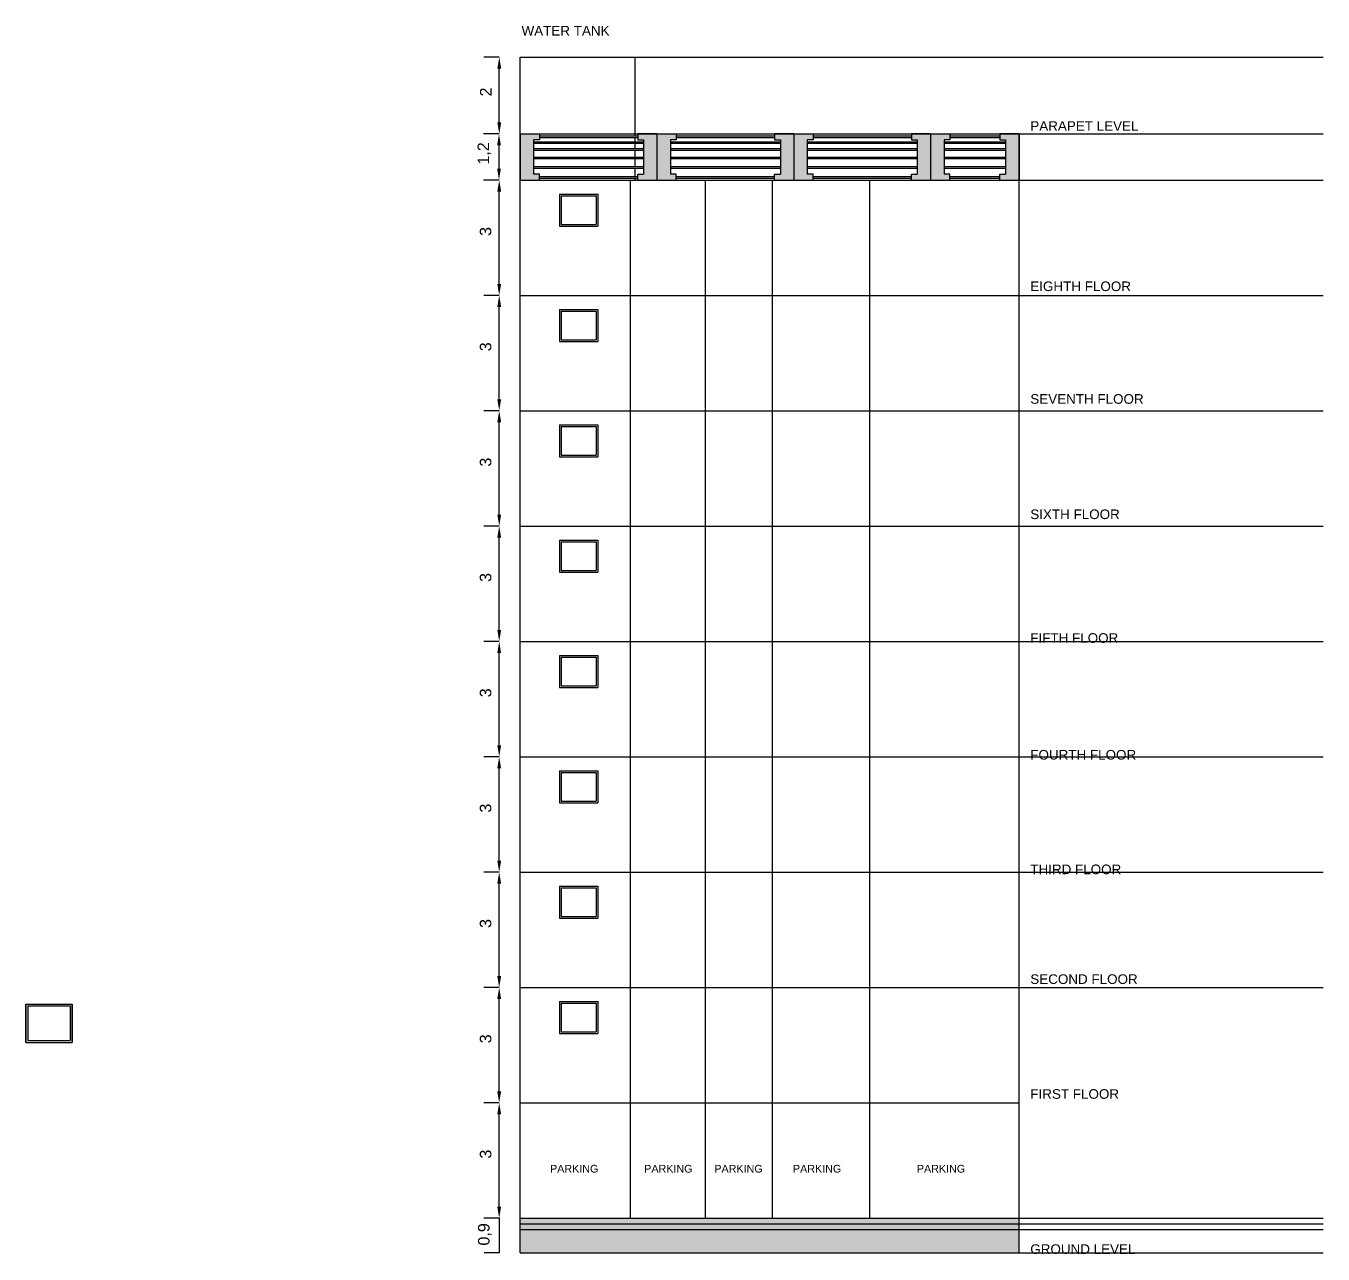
# Model space of a CAD drawing. Header units: metres. Extents: x 2057.2 to 2134.1, y 955.4 to 1040.4.
# Drawn here: x 2070.27 to 2104.02, y 984.12 to 1016.07 of the extents above; entities that cross this region are included whole.
import ezdxf

# ---------------------------------------------------------------- set-up
doc = ezdxf.new("R2010")
doc.units = ezdxf.units.M
doc.styles.get("Standard").update_dxf_attribs({"font": 'arial.ttf'})
doc.dimstyles.new('ISO-25', dxfattribs={"dimtxt": 0.3, "dimasz": 0.3, "dimexe": 0.4, "dimexo": 1, "dimgap": 0.2, "dimtad": 1, "dimdec": 3, "dimtxsty": 'Standard', "dimcen": 2.5, "dimadec": 0, "dimazin": 0, "dimtfac": 1, "dimtdec": 3, "dimtmove": 1, "dimatfit": 3, "dimfxl": 0.5, "dimfxlon": 1, "dimarcsym": 0})
pattern_1 = [(228.0127875, (0.018288, 0.0254), (-0.203200000016, -0.2285999999858), [0.0034172144, -0.3383048364]), (184.969741, (0.016002, 0.02286), (0.3047999998794, 0.025400001447), [0.0058640472, -0.58054048894]), (132.5104471, (0.01016, 0.022352), (0.2540000001073, -0.2793999999025), [0.0041348152, -0.40934722794]), (267.273689, (0.000254, 0.016002), (0.0254000000532, 0.5079999999973), [0.0053400452, -0.52866437426]), (292.83365418, (0, 0.010668), (-0.12700000001063, 0.30479999999555), [0.005236337, -0.51839807745]), (357.273689, (0.002032, 0.005842), (-0.5079999999973, 0.0254000000532), [0.0053400452, -0.52866437426]), (37.69424047, (0.007366, 0.005588), (-0.33019999998536, -0.254000000019), [0.0070619366, -0.69913115314]), (72.25532837, (0.012954, 0.009906), (0.1778000000478, 0.5587999999848), [0.0066671952, -0.66005256602]), (121.42956562, (0.014986, 0.016256), (-0.2032000000288, 0.33019999998226), [0.00535813, -0.530455457]), (175.2363583, (0.012192, 0.020828), (0.279399999996, -0.0254000000439), [0.0061171328, -0.2997393695]), (222.3974378, (0.006096, 0.021336), (-0.30479999999025, -0.27940000001064), [0.0079107792, -0.78316772512]), (138.81407483, (0.0254, 0.015748), (-0.1777999999893, 0.1524000000124), [0.0027000454, -0.26730565824]), (171.4692344, (0.023368, 0.017526), (0.3302000000089, -0.0507999999424), [0.0051368198, -0.50854638997]), (225, (0.018288, 0.018288), (-4e-18, -0.0254), [0.0035920934, -0.03232893108]), (203.19859051, (0.01651, 0.021336), (0.1270000000035, 0.050799999991), [0.0019344132, -0.1915062237]), (291.8014095, (0.014732, 0.020574), (-0.025400000005, 0.076199999998), [0.0027356562, -0.1340475299]), (30.96375653, (0.015748, 0.018034), (0.076200000002, 0.050799999997), [0.0044431966, -0.14366298153]), (161.56505118, (0.019558, 0.02032), (0.0508, -0.025399999997), [0.0032128714, -0.07710898117]), (16.389540334, (0, 0.020574), (0.254, 0.0762), [0.00450088, -0.44558826673]), (70.34617594, (0.004318, 0.021844), (-0.1016000000093, -0.2793999999967), [0.0037759894, -0.37382215678]), (293.19859051, (0.019558, 0.0254), (-0.050799999991, 0.1270000000036), [0.003868801, -0.1895718359]), (343.61045967, (0.021082, 0.021844), (-0.2540000000053, 0.0761999999822), [0.00450088, -0.44558826673]), (339.44395478, (0, 0.004826), (-0.127, 0.0508), [0.004340352, -0.21267734313]), (294.7751406, (0.004064, 0.003302), (-0.1270000001512, 0.2793999999313), [0.0036367212, -0.3600359338]), (66.80140949, (0.019812, 0), (0.050799999992, 0.127000000003), [0.003868801, -0.1895718359]), (17.35402464, (0.021336, 0.003556), (-0.3301999999934, -0.1016000000213), [0.0042578274, -0.4215237598]), (69.44395478, (0.007366, 0), (-0.050800000001, -0.1269999999996), [0.002170176, -0.21484751913]), (101.30993247, (0.018288, 0), (-0.0254, 0.1016), [0.001295146, -0.12821994965]), (165.96375653, (0.018034, 0.00127), (0.0762, -0.0254), [0.005236337, -0.0994905459]), (186.00900596, (0.012954, 0.00254), (0.25399999999865, 0.0254000000133), [0.00485267, -0.48041364863]), (303.69006753, (0.015748, 0.015748), (-0.025400000004, 0.050799999998), [0.0036632388, -0.0879177636]), (353.15722659, (0.01778, 0.0127), (0.43180000000266, -0.0507999999774), [0.0063955676, -0.63316009065]), (60.9453959, (0.02413, 0.011938), (-0.1016000000028, -0.1777999999984), [0.0026150824, -0.25889392318]), (90, (0.0254, 0.014224), (-0.0254, 0.0254), [0.001524, -0.023876]), (120.25643716, (0.012446, 0.003302), (0.1015999999876, -0.1778000000071), [0.0035286696, -0.34933940773]), (48.0127875, (0.010668, 0.00635), (0.2032000000168, 0.2285999999851), [0.0068344288, -0.334887622]), (0, (0.01524, 0.01143), (0.0254, 0.0254), [0.006604, -0.018796]), (325.3048465, (0.021844, 0.01143), (0.2540000000962, -0.1777999998625), [0.0040160956, -0.39759316724]), (254.0546041, (0.025146, 0.009144), (-0.025399999998, -0.1016000000004), [0.0036982908, -0.1812165004]), (207.64597536, (0.02413, 0.005588), (-0.48260000001773, -0.2539999999663), [0.006021451, -0.59612464423]), (175.42607874, (0.018796, 0.002794), (-0.3302, 0.0254), [0.0063702946, -0.63065846456])]

# ---------------------------------------------------------------- blocks, each defined once
blk = doc.blocks.new('*D57')
at = {"color": 0, "lineweight": -2, "transparency": 16777216}
for p, q in [((2082.59, 985.06), (2082.19, 985.06)), ((2082.59, 984.16), (2082.59, 985.06)), ((2082.59, 984.16), (2082.19, 984.16))]:
    blk.add_line(p, q, dxfattribs=at)
at = {"layer": 'Defpoints', "color": 0, "transparency": 16777216}
for p in [(2082.59, 985.06), (2083.129, 985.06), (2083.129, 984.16)]:
    blk.add_point(p, dxfattribs=at)
at = {"color": 0, "transparency": 16777216, "insert": (2082.21, 984.636), "char_height": 0.3, "attachment_point": 5, "rotation": 90}
blk.add_mtext('0,9', dxfattribs=at)
blk = doc.blocks.new('*D58')
at = {"color": 0, "lineweight": -2, "transparency": 16777216}
for p, q in [((2082.584, 988.06), (2082.184, 988.06)), ((2082.584, 985.36), (2082.584, 987.76)), ((2082.584, 985.06), (2082.184, 985.06))]:
    blk.add_line(p, q, dxfattribs=at)
at = {"color": 0, "transparency": 16777216}
for points in [[(2082.534, 987.76), (2082.634, 987.76), (2082.584, 988.06)], [(2082.534, 985.36), (2082.634, 985.36), (2082.584, 985.06)]]:
    blk.add_solid(points, dxfattribs=at)
at = {"layer": 'Defpoints', "color": 0, "transparency": 16777216}
for p in [(2082.584, 988.06), (2083.129, 988.06), (2083.129, 985.06)]:
    blk.add_point(p, dxfattribs=at)
at = {"color": 0, "transparency": 16777216, "insert": (2082.231, 986.723), "char_height": 0.3, "attachment_point": 5, "rotation": 90}
blk.add_mtext('3', dxfattribs=at)
blk = doc.blocks.new('*D59')
at = {"color": 0, "lineweight": -2, "transparency": 16777216}
for p, q in [((2082.584, 991.06), (2082.184, 991.06)), ((2082.584, 988.36), (2082.584, 990.76)), ((2082.584, 988.06), (2082.184, 988.06))]:
    blk.add_line(p, q, dxfattribs=at)
at = {"color": 0, "transparency": 16777216}
for points in [[(2082.534, 990.76), (2082.634, 990.76), (2082.584, 991.06)], [(2082.534, 988.36), (2082.634, 988.36), (2082.584, 988.06)]]:
    blk.add_solid(points, dxfattribs=at)
at = {"layer": 'Defpoints', "color": 0, "transparency": 16777216}
for p in [(2082.584, 991.06), (2083.129, 991.06), (2083.129, 988.06)]:
    blk.add_point(p, dxfattribs=at)
at = {"color": 0, "transparency": 16777216, "insert": (2082.231, 989.723), "char_height": 0.3, "attachment_point": 5, "rotation": 90}
blk.add_mtext('3', dxfattribs=at)
blk = doc.blocks.new('*D60')
at = {"color": 0, "lineweight": -2, "transparency": 16777216}
for p, q in [((2082.584, 994.06), (2082.184, 994.06)), ((2082.584, 991.36), (2082.584, 993.76)), ((2082.584, 991.06), (2082.184, 991.06))]:
    blk.add_line(p, q, dxfattribs=at)
at = {"color": 0, "transparency": 16777216}
for points in [[(2082.534, 993.76), (2082.634, 993.76), (2082.584, 994.06)], [(2082.534, 991.36), (2082.634, 991.36), (2082.584, 991.06)]]:
    blk.add_solid(points, dxfattribs=at)
at = {"layer": 'Defpoints', "color": 0, "transparency": 16777216}
for p in [(2082.584, 994.06), (2083.129, 994.06), (2083.129, 991.06)]:
    blk.add_point(p, dxfattribs=at)
at = {"color": 0, "transparency": 16777216, "insert": (2082.231, 992.723), "char_height": 0.3, "attachment_point": 5, "rotation": 90}
blk.add_mtext('3', dxfattribs=at)
blk = doc.blocks.new('*D61')
at = {"color": 0, "lineweight": -2, "transparency": 16777216}
for p, q in [((2082.584, 997.06), (2082.184, 997.06)), ((2082.584, 994.36), (2082.584, 996.76)), ((2082.584, 994.06), (2082.184, 994.06))]:
    blk.add_line(p, q, dxfattribs=at)
at = {"color": 0, "transparency": 16777216}
for points in [[(2082.534, 996.76), (2082.634, 996.76), (2082.584, 997.06)], [(2082.534, 994.36), (2082.634, 994.36), (2082.584, 994.06)]]:
    blk.add_solid(points, dxfattribs=at)
at = {"layer": 'Defpoints', "color": 0, "transparency": 16777216}
for p in [(2082.584, 997.06), (2083.129, 997.06), (2083.129, 994.06)]:
    blk.add_point(p, dxfattribs=at)
at = {"color": 0, "transparency": 16777216, "insert": (2082.231, 995.723), "char_height": 0.3, "attachment_point": 5, "rotation": 90}
blk.add_mtext('3', dxfattribs=at)
blk = doc.blocks.new('*D62')
at = {"color": 0, "lineweight": -2, "transparency": 16777216}
for p, q in [((2082.584, 1000.06), (2082.184, 1000.06)), ((2082.584, 997.36), (2082.584, 999.76)), ((2082.584, 997.06), (2082.184, 997.06))]:
    blk.add_line(p, q, dxfattribs=at)
at = {"color": 0, "transparency": 16777216}
for points in [[(2082.534, 999.76), (2082.634, 999.76), (2082.584, 1000.06)], [(2082.534, 997.36), (2082.634, 997.36), (2082.584, 997.06)]]:
    blk.add_solid(points, dxfattribs=at)
at = {"layer": 'Defpoints', "color": 0, "transparency": 16777216}
for p in [(2082.584, 1000.06), (2083.129, 1000.06), (2083.129, 997.06)]:
    blk.add_point(p, dxfattribs=at)
at = {"color": 0, "transparency": 16777216, "insert": (2082.231, 998.723), "char_height": 0.3, "attachment_point": 5, "rotation": 90}
blk.add_mtext('3', dxfattribs=at)
blk = doc.blocks.new('*D63')
at = {"color": 0, "lineweight": -2, "transparency": 16777216}
for p, q in [((2082.584, 1003.06), (2082.184, 1003.06)), ((2082.584, 1000.36), (2082.584, 1002.76)), ((2082.584, 1000.06), (2082.184, 1000.06))]:
    blk.add_line(p, q, dxfattribs=at)
at = {"color": 0, "transparency": 16777216}
for points in [[(2082.534, 1002.76), (2082.634, 1002.76), (2082.584, 1003.06)], [(2082.534, 1000.36), (2082.634, 1000.36), (2082.584, 1000.06)]]:
    blk.add_solid(points, dxfattribs=at)
at = {"layer": 'Defpoints', "color": 0, "transparency": 16777216}
for p in [(2082.584, 1003.06), (2083.129, 1003.06), (2083.129, 1000.06)]:
    blk.add_point(p, dxfattribs=at)
at = {"color": 0, "transparency": 16777216, "insert": (2082.231, 1001.723), "char_height": 0.3, "attachment_point": 5, "rotation": 90}
blk.add_mtext('3', dxfattribs=at)
blk = doc.blocks.new('*D64')
at = {"color": 0, "lineweight": -2, "transparency": 16777216}
for p, q in [((2082.584, 1006.06), (2082.184, 1006.06)), ((2082.584, 1003.36), (2082.584, 1005.76)), ((2082.584, 1003.06), (2082.184, 1003.06))]:
    blk.add_line(p, q, dxfattribs=at)
at = {"color": 0, "transparency": 16777216}
for points in [[(2082.534, 1005.76), (2082.634, 1005.76), (2082.584, 1006.06)], [(2082.534, 1003.36), (2082.634, 1003.36), (2082.584, 1003.06)]]:
    blk.add_solid(points, dxfattribs=at)
at = {"layer": 'Defpoints', "color": 0, "transparency": 16777216}
for p in [(2082.584, 1006.06), (2083.129, 1006.06), (2083.129, 1003.06)]:
    blk.add_point(p, dxfattribs=at)
at = {"color": 0, "transparency": 16777216, "insert": (2082.231, 1004.723), "char_height": 0.3, "attachment_point": 5, "rotation": 90}
blk.add_mtext('3', dxfattribs=at)
blk = doc.blocks.new('*D65')
at = {"color": 0, "lineweight": -2, "transparency": 16777216}
for p, q in [((2082.584, 1009.06), (2082.184, 1009.06)), ((2082.584, 1006.36), (2082.584, 1008.76)), ((2082.584, 1006.06), (2082.184, 1006.06))]:
    blk.add_line(p, q, dxfattribs=at)
at = {"color": 0, "transparency": 16777216}
for points in [[(2082.534, 1008.76), (2082.634, 1008.76), (2082.584, 1009.06)], [(2082.534, 1006.36), (2082.634, 1006.36), (2082.584, 1006.06)]]:
    blk.add_solid(points, dxfattribs=at)
at = {"layer": 'Defpoints', "color": 0, "transparency": 16777216}
for p in [(2082.584, 1009.06), (2083.129, 1009.06), (2083.129, 1006.06)]:
    blk.add_point(p, dxfattribs=at)
at = {"color": 0, "transparency": 16777216, "insert": (2082.231, 1007.723), "char_height": 0.3, "attachment_point": 5, "rotation": 90}
blk.add_mtext('3', dxfattribs=at)
blk = doc.blocks.new('*D66')
at = {"color": 0, "lineweight": -2, "transparency": 16777216}
for p, q in [((2082.584, 1012.06), (2082.184, 1012.06)), ((2082.584, 1009.36), (2082.584, 1011.76)), ((2082.584, 1009.06), (2082.184, 1009.06))]:
    blk.add_line(p, q, dxfattribs=at)
at = {"color": 0, "transparency": 16777216}
for points in [[(2082.534, 1011.76), (2082.634, 1011.76), (2082.584, 1012.06)], [(2082.534, 1009.36), (2082.634, 1009.36), (2082.584, 1009.06)]]:
    blk.add_solid(points, dxfattribs=at)
at = {"layer": 'Defpoints', "color": 0, "transparency": 16777216}
for p in [(2082.584, 1012.06), (2083.129, 1012.06), (2083.129, 1009.06)]:
    blk.add_point(p, dxfattribs=at)
at = {"color": 0, "transparency": 16777216, "insert": (2082.231, 1010.723), "char_height": 0.3, "attachment_point": 5, "rotation": 90}
blk.add_mtext('3', dxfattribs=at)
blk = doc.blocks.new('*D67')
at = {"color": 0, "lineweight": -2, "transparency": 16777216}
for p, q in [((2082.579, 1013.26), (2082.179, 1013.26)), ((2082.579, 1012.36), (2082.579, 1012.96)), ((2082.579, 1012.06), (2082.179, 1012.06))]:
    blk.add_line(p, q, dxfattribs=at)
at = {"color": 0, "transparency": 16777216}
for points in [[(2082.529, 1012.96), (2082.629, 1012.96), (2082.579, 1013.26)], [(2082.529, 1012.36), (2082.629, 1012.36), (2082.579, 1012.06)]]:
    blk.add_solid(points, dxfattribs=at)
at = {"layer": 'Defpoints', "color": 0, "transparency": 16777216}
for p in [(2082.579, 1013.26), (2083.129, 1013.26), (2083.129, 1012.06)]:
    blk.add_point(p, dxfattribs=at)
at = {"color": 0, "transparency": 16777216, "insert": (2082.199, 1012.752), "char_height": 0.3, "attachment_point": 5, "rotation": 90}
blk.add_mtext('1,2', dxfattribs=at)
blk = doc.blocks.new('*D68')
at = {"color": 0, "lineweight": -2, "transparency": 16777216}
for p, q in [((2082.586, 1015.26), (2082.186, 1015.26)), ((2082.586, 1013.56), (2082.586, 1014.96)), ((2082.586, 1013.26), (2082.186, 1013.26))]:
    blk.add_line(p, q, dxfattribs=at)
at = {"color": 0, "transparency": 16777216}
for points in [[(2082.536, 1014.96), (2082.636, 1014.96), (2082.586, 1015.26)], [(2082.536, 1013.56), (2082.636, 1013.56), (2082.586, 1013.26)]]:
    blk.add_solid(points, dxfattribs=at)
at = {"layer": 'Defpoints', "color": 0, "transparency": 16777216}
for p in [(2082.586, 1015.26), (2083.129, 1015.26), (2083.129, 1013.26)]:
    blk.add_point(p, dxfattribs=at)
at = {"color": 0, "transparency": 16777216, "insert": (2082.235, 1014.351), "char_height": 0.3, "attachment_point": 5, "rotation": 90}
blk.add_mtext('2', dxfattribs=at)

msp = doc.modelspace()

# ---------------------------------------------------------------- hatches: boundary and pattern name
h = msp.add_hatch(color=7)
h.dxf.hatch_style = 1
h.paths.add_polyline_path([(2083.4789, 1013.1097), (2083.6289, 1013.1097), (2083.6289, 1013.2597), (2083.1289, 1013.2597), (2083.1289, 1012.0597), (2083.6289, 1012.0597), (2083.6289, 1012.2097), (2083.4789, 1012.2097)])
h.paths.add_polyline_path([(2087.0389, 1013.1097), (2087.1889, 1013.1097), (2087.1889, 1013.2597), (2086.6889, 1013.2597), (2086.6889, 1012.0597), (2087.1889, 1012.0597), (2087.1889, 1012.2097), (2087.0389, 1012.2097)])
h.paths.add_polyline_path([(2086.6889, 1013.2597), (2086.1889, 1013.2597), (2086.1889, 1013.1097), (2086.3389, 1013.1097), (2086.3389, 1012.2097), (2086.1889, 1012.2097), (2086.1889, 1012.0597), (2086.6889, 1012.0597)])
h.paths.add_polyline_path([(2090.2489, 1013.2597), (2089.7489, 1013.2597), (2089.7489, 1013.1097), (2089.8989, 1013.1097), (2089.8989, 1012.2097), (2089.7489, 1012.2097), (2089.7489, 1012.0597), (2090.2489, 1012.0597)])
h.paths.add_polyline_path([(2090.5989, 1013.1097), (2090.7489, 1013.1097), (2090.7489, 1013.2597), (2090.2489, 1013.2597), (2090.2489, 1012.0597), (2090.7489, 1012.0597), (2090.7489, 1012.2097), (2090.5989, 1012.2097)])
h.paths.add_polyline_path([(2093.8089, 1013.2597), (2093.3089, 1013.2597), (2093.3089, 1013.1097), (2093.4589, 1013.1097), (2093.4589, 1012.2097), (2093.3089, 1012.2097), (2093.3089, 1012.0597), (2093.8089, 1012.0597)])
h.paths.add_polyline_path([(2094.1589, 1013.1097), (2094.3089, 1013.1097), (2094.3089, 1013.2597), (2093.8089, 1013.2597), (2093.8089, 1012.0597), (2094.3089, 1012.0597), (2094.3089, 1012.2097), (2094.1589, 1012.2097)])
h.paths.add_polyline_path([(2096.1089, 1013.2597), (2095.6089, 1013.2597), (2095.6089, 1013.1097), (2095.7589, 1013.1097), (2095.7589, 1012.2097), (2095.6089, 1012.2097), (2095.6089, 1012.0597), (2096.1089, 1012.0597)])
h = msp.add_hatch()
h.set_pattern_fill('AR-CONC', scale=0.001)
h.paths.add_polyline_path([(2083.1289, 985.0597), (2083.1289, 984.9097), (2096.1089, 984.9097), (2096.1089, 985.0597)])
h = msp.add_hatch()
h.set_pattern_fill('AR-SAND', scale=0.001)
h.paths.add_polyline_path([(2083.1289, 984.9097), (2083.1289, 984.7597), (2096.1089, 984.7597), (2096.1089, 984.9097)])
h = msp.add_hatch()
h.set_pattern_fill('GRAVEL', scale=0.001)
h.set_pattern_definition(pattern_1)
h.paths.add_polyline_path([(2083.1289, 984.7597), (2083.1289, 984.1597), (2096.1089, 984.1597), (2096.1089, 984.7597)])
h = msp.add_hatch()
h.set_pattern_fill('GRAVEL', scale=0.001)
h.set_pattern_definition(pattern_1)
h.paths.add_polyline_path([(2096.1089, 984.7597), (2083.1289, 984.7597), (2083.1289, 984.1597), (2096.1089, 984.1597)])
h = msp.add_hatch()
h.set_pattern_fill('GRAVEL', scale=0.001)
h.set_pattern_definition(pattern_1)
h.paths.add_polyline_path([(2096.1089, 984.7597), (2083.1289, 984.7597), (2083.1289, 984.1597), (2096.1089, 984.1597)])
h = msp.add_hatch()
h.set_pattern_fill('GRAVEL', scale=0.01)
h.set_pattern_definition([(228.0127875, (0.18288, 0.254), (-2.03200000016, -2.28599999986), [0.034172144, -3.383048364]), (184.969741, (0.16002, 0.2286), (3.047999998794, 0.25400001447), [0.058640472, -5.80540489]), (132.5104471, (0.1016, 0.22352), (2.54000000107, -2.79399999902), [0.041348152, -4.09347228]), (267.273689, (0.00254, 0.16002), (0.25400000053, 5.079999999973), [0.053400452, -5.286643743]), (292.8336542, (0, 0.10668), (-1.270000000106, 3.047999999956), [0.05236337, -5.183980775]), (357.273689, (0.02032, 0.05842), (-5.079999999973, 0.25400000053), [0.053400452, -5.286643743]), (37.69424047, (0.07366, 0.05588), (-3.301999999854, -2.54000000019), [0.070619366, -6.991311531]), (72.25532837, (0.12954, 0.09906), (1.778000000478, 5.587999999848), [0.066671952, -6.60052566]), (121.4295656, (0.14986, 0.16256), (-2.03200000029, 3.30199999982), [0.0535813, -5.30455457]), (175.2363583, (0.12192, 0.20828), (2.79399999996, -0.25400000044), [0.061171328, -2.997393695]), (222.3974378, (0.06096, 0.21336), (-3.047999999902, -2.794000000106), [0.079107792, -7.83167725]), (138.8140748, (0.254, 0.15748), (-1.7779999999, 1.52400000012), [0.027000454, -2.673056582]), (171.4692344, (0.23368, 0.17526), (3.30200000009, -0.507999999424), [0.051368198, -5.0854639]), (225, (0.18288, 0.18288), (-4e-17, -0.254), [0.035920934, -0.32328931]), (203.1985905, (0.1651, 0.21336), (1.27000000003, 0.5079999999), [0.019344132, -1.915062237]), (291.8014095, (0.14732, 0.20574), (-0.2540000001, 0.762), [0.027356562, -1.3404753]), (30.9637565, (0.15748, 0.18034), (0.762, 0.508), [0.044431966, -1.436629815]), (161.565051, (0.19558, 0.2032), (0.508, -0.254), [0.032128714, -0.771089812]), (16.3895403, (0, 0.20574), (2.54, 0.762), [0.0450088, -4.455882667]), (70.3461759, (0.04318, 0.21844), (-1.01600000009, -2.79399999997), [0.037759894, -3.738221568]), (293.1985905, (0.19558, 0.254), (-0.5079999999, 1.27000000004), [0.03868801, -1.89571836]), (343.6104597, (0.21082, 0.21844), (-2.54000000005, 0.76199999982), [0.0450088, -4.455882667]), (339.4439548, (0, 0.04826), (-1.27, 0.508), [0.04340352, -2.12677343]), (294.7751406, (0.04064, 0.03302), (-1.27000000151, 2.79399999931), [0.036367212, -3.600359338]), (66.8014095, (0.19812, 0), (0.5079999999, 1.27000000003), [0.03868801, -1.89571836]), (17.35402464, (0.21336, 0.03556), (-3.30199999993, -1.01600000021), [0.042578274, -4.215237598]), (69.4439548, (0.07366, 0), (-0.508, -1.27), [0.02170176, -2.14847519]), (101.3099325, (0.18288, 0), (-0.254, 1.016), [0.01295146, -1.282199496]), (165.9637565, (0.18034, 0.0127), (0.762, -0.254), [0.05236337, -0.99490546]), (186.00900596, (0.12954, 0.0254), (2.53999999999, 0.25400000013), [0.0485267, -4.804136486]), (303.6900675, (0.15748, 0.15748), (-0.254, 0.508), [0.036632388, -0.879177636]), (353.1572266, (0.1778, 0.127), (4.318000000027, -0.507999999774), [0.063955676, -6.331600907]), (60.9453959, (0.2413, 0.11938), (-1.01600000003, -1.77799999998), [0.026150824, -2.588939232]), (90, (0.254, 0.14224), (-0.254, 0.254), [0.01524, -0.23876]), (120.2564372, (0.12446, 0.03302), (1.01599999988, -1.77800000007), [0.035286696, -3.493394077]), (48.0127875, (0.10668, 0.0635), (2.03200000017, 2.28599999985), [0.068344288, -3.34887622]), (0, (0.1524, 0.1143), (0.254, 0.254), [0.06604, -0.18796]), (325.3048465, (0.21844, 0.1143), (2.54000000096, -1.77799999863), [0.040160956, -3.975931672]), (254.0546041, (0.25146, 0.09144), (-0.254, -1.016), [0.036982908, -1.812165004]), (207.64597536, (0.2413, 0.05588), (-4.826000000177, -2.539999999663), [0.06021451, -5.961246442]), (175.42607874, (0.18796, 0.02794), (-3.302, 0.254), [0.063702946, -6.306584646])])
h.paths.add_polyline_path([(2096.1089, 984.7597), (2083.1289, 984.7597), (2083.1289, 984.1597), (2096.1089, 984.1597)])

# ---------------------------------------------------------------- linework, layer by layer
at = {"color": 4}
for p, q in [((2083.1289, 1013.2597), (2083.1289, 1015.2597)), ((2083.1289, 1012.0597), (2083.1289, 1015.2597)), ((2083.1289, 1015.2597), (2086.1189, 1015.2597)), ((2086.1189, 1013.2097), (2086.1189, 1015.2597)), ((2086.1189, 1015.2597), (2104.0193, 1015.2597)), ((2086.1189, 1013.0568), (2086.1189, 1013.1697)), ((2096.1089, 1013.2597), (2104.0193, 1013.2597)), ((2086.1189, 1012.8791), (2086.1189, 1013.0168)), ((2086.1189, 1012.6597), (2086.1189, 1012.8391)), ((2086.1189, 1012.4098), (2086.1189, 1012.6197)), ((2086.1189, 1012.1514), (2086.1189, 1012.3698)), ((2086.1189, 1012.0597), (2086.1189, 1012.1114)), ((2086.1889, 1012.0597), (2086.6889, 1012.0597)), ((2089.7489, 1012.0597), (2090.2489, 1012.0597)), ((2093.3089, 1012.0597), (2093.8089, 1012.0597)), ((2095.6089, 1012.0597), (2096.1089, 1012.0597)), ((2096.1089, 1012.0597), (2104.0193, 1012.0597)), ((2096.1089, 1009.0597), (2104.0193, 1009.0597)), ((2096.1089, 1006.0597), (2104.0193, 1006.0597)), ((2096.1089, 1003.0597), (2104.0193, 1003.0597)), ((2096.1089, 1000.0597), (2104.0193, 1000.0597)), ((2096.1089, 997.0597), (2104.0193, 997.0597)), ((2096.1089, 994.0597), (2104.0193, 994.0597)), ((2096.1089, 991.0597), (2104.0193, 991.0597)), ((2096.1089, 985.0597), (2104.0193, 985.0597)), ((2096.1089, 984.9097), (2104.0193, 984.9097)), ((2096.1089, 984.7597), (2104.0193, 984.7597)), ((2096.1089, 984.1597), (2104.0193, 984.1597))]:
    msp.add_line(p, q, dxfattribs=at)
at = {"color": 1}
for p, q in [((2083.1289, 984.1597), (2083.1289, 1013.2597)), ((2083.1289, 1013.2597), (2096.1089, 1013.2597)), ((2096.1089, 984.1597), (2096.1089, 1013.2597)), ((2083.1289, 1012.0597), (2096.1089, 1012.0597)), ((2085.9989, 985.0597), (2085.9989, 1012.0597)), ((2087.9489, 985.0597), (2087.9489, 1012.0597)), ((2089.6989, 985.0597), (2089.6989, 1012.0597)), ((2092.2289, 985.0597), (2092.2289, 1012.0597)), ((2083.1289, 1009.0597), (2096.1089, 1009.0597)), ((2083.1289, 1006.0597), (2096.1089, 1006.0597)), ((2083.1289, 1003.0597), (2096.1089, 1003.0597)), ((2083.1289, 1000.0597), (2096.1089, 1000.0597)), ((2083.1289, 997.0597), (2096.1089, 997.0597)), ((2083.1289, 994.0597), (2096.1089, 994.0597)), ((2083.1289, 991.0597), (2096.1089, 991.0597)), ((2083.1289, 988.0597), (2096.1089, 988.0597)), ((2083.1289, 985.0597), (2096.1089, 985.0597)), ((2083.1289, 984.9097), (2096.1089, 984.9097)), ((2083.1289, 984.7597), (2096.1089, 984.7597)), ((2083.1289, 984.1597), (2096.1089, 984.1597))]:
    msp.add_line(p, q, dxfattribs=at)
at = {"color": 4, "ltscale": 0.1}
for p, q in [((2083.1289, 1013.2597), (2083.6289, 1013.2597)), ((2083.1289, 1013.2597), (2083.1289, 1012.0597)), ((2083.6289, 1013.2597), (2083.6289, 1013.1097)), ((2083.6289, 1013.2097), (2086.1889, 1013.2097)), ((2083.6289, 1013.1697), (2086.1889, 1013.1697)), ((2086.6889, 1013.2597), (2086.1889, 1013.2597)), ((2086.1889, 1013.2597), (2086.1889, 1013.1097)), ((2086.6889, 1013.2597), (2086.6889, 1012.0597)), ((2086.6889, 1013.2597), (2087.1889, 1013.2597)), ((2086.6889, 1013.2597), (2086.6889, 1012.0597)), ((2087.1889, 1013.2597), (2087.1889, 1013.1097)), ((2087.1889, 1013.2097), (2089.7489, 1013.2097)), ((2087.1889, 1013.1697), (2089.7489, 1013.1697)), ((2090.2489, 1013.2597), (2089.7489, 1013.2597)), ((2089.7489, 1013.2597), (2089.7489, 1013.1097)), ((2090.2489, 1013.2597), (2090.2489, 1012.0597)), ((2090.2489, 1013.2597), (2090.7489, 1013.2597)), ((2090.2489, 1013.2597), (2090.2489, 1012.0597)), ((2090.7489, 1013.2597), (2090.7489, 1013.1097)), ((2090.7489, 1013.2097), (2093.3089, 1013.2097)), ((2090.7489, 1013.1697), (2093.3089, 1013.1697)), ((2093.8089, 1013.2597), (2093.3089, 1013.2597)), ((2093.3089, 1013.2597), (2093.3089, 1013.1097)), ((2093.8089, 1013.2597), (2093.8089, 1012.0597)), ((2093.8089, 1013.2597), (2094.3089, 1013.2597)), ((2093.8089, 1013.2597), (2093.8089, 1012.0597)), ((2094.3089, 1013.2597), (2094.3089, 1013.1097)), ((2094.3089, 1013.2097), (2095.6089, 1013.2097)), ((2094.3089, 1013.1697), (2095.6089, 1013.1697)), ((2096.1089, 1013.2597), (2095.6089, 1013.2597)), ((2095.6089, 1013.2597), (2095.6089, 1013.1097)), ((2096.1089, 1013.2597), (2096.1089, 1012.0597)), ((2083.6289, 1013.1097), (2083.4789, 1013.1097)), ((2083.4789, 1013.1097), (2083.4789, 1012.2097)), ((2083.4789, 1013.0568), (2086.3389, 1013.0568)), ((2083.4789, 1013.0168), (2086.3389, 1013.0168)), ((2083.4789, 1012.8791), (2086.3389, 1012.8791)), ((2083.4789, 1012.8391), (2086.3389, 1012.8391)), ((2086.1889, 1013.1097), (2086.3389, 1013.1097)), ((2086.3389, 1013.1097), (2086.3389, 1012.2097)), ((2087.1889, 1013.1097), (2087.0389, 1013.1097)), ((2087.0389, 1013.1097), (2087.0389, 1012.2097)), ((2087.0389, 1013.0568), (2089.8989, 1013.0568)), ((2087.0389, 1013.0168), (2089.8989, 1013.0168)), ((2087.0389, 1012.8791), (2089.8989, 1012.8791)), ((2087.0389, 1012.8391), (2089.8989, 1012.8391)), ((2089.7489, 1013.1097), (2089.8989, 1013.1097)), ((2089.8989, 1013.1097), (2089.8989, 1012.2097)), ((2090.7489, 1013.1097), (2090.5989, 1013.1097)), ((2090.5989, 1013.1097), (2090.5989, 1012.2097)), ((2090.5989, 1013.0568), (2093.4589, 1013.0568)), ((2090.5989, 1013.0168), (2093.4589, 1013.0168)), ((2090.5989, 1012.8791), (2093.4589, 1012.8791)), ((2090.5989, 1012.8391), (2093.4589, 1012.8391)), ((2093.3089, 1013.1097), (2093.4589, 1013.1097)), ((2093.4589, 1013.1097), (2093.4589, 1012.2097)), ((2094.3089, 1013.1097), (2094.1589, 1013.1097)), ((2094.1589, 1013.1097), (2094.1589, 1012.2097)), ((2094.1589, 1013.0568), (2095.7589, 1013.0568)), ((2094.1589, 1013.0168), (2095.7589, 1013.0168)), ((2094.1589, 1012.8791), (2095.7589, 1012.8791)), ((2094.1589, 1012.8391), (2095.7589, 1012.8391)), ((2095.6089, 1013.1097), (2095.7589, 1013.1097)), ((2095.7589, 1013.1097), (2095.7589, 1012.2097)), ((2083.4789, 1012.6597), (2086.3389, 1012.6597)), ((2083.4789, 1012.6197), (2086.3389, 1012.6197)), ((2087.0389, 1012.6597), (2089.8989, 1012.6597)), ((2087.0389, 1012.6197), (2089.8989, 1012.6197)), ((2090.5989, 1012.6597), (2093.4589, 1012.6597)), ((2090.5989, 1012.6197), (2093.4589, 1012.6197)), ((2094.1589, 1012.6597), (2095.7589, 1012.6597)), ((2094.1589, 1012.6197), (2095.7589, 1012.6197)), ((2083.4789, 1012.4098), (2086.3389, 1012.4098)), ((2083.4789, 1012.3698), (2086.3389, 1012.3698)), ((2083.6289, 1012.2097), (2083.4789, 1012.2097)), ((2083.6289, 1012.0597), (2083.6289, 1012.2097)), ((2083.6289, 1012.1514), (2086.1889, 1012.1514)), ((2086.1889, 1012.0597), (2086.1889, 1012.2097)), ((2086.1889, 1012.2097), (2086.3389, 1012.2097)), ((2087.0389, 1012.4098), (2089.8989, 1012.4098)), ((2087.0389, 1012.3698), (2089.8989, 1012.3698)), ((2087.1889, 1012.2097), (2087.0389, 1012.2097)), ((2087.1889, 1012.0597), (2087.1889, 1012.2097)), ((2087.1889, 1012.1514), (2089.7489, 1012.1514)), ((2089.7489, 1012.0597), (2089.7489, 1012.2097)), ((2089.7489, 1012.2097), (2089.8989, 1012.2097)), ((2090.5989, 1012.4098), (2093.4589, 1012.4098)), ((2090.5989, 1012.3698), (2093.4589, 1012.3698)), ((2090.7489, 1012.2097), (2090.5989, 1012.2097)), ((2090.7489, 1012.0597), (2090.7489, 1012.2097)), ((2090.7489, 1012.1514), (2093.3089, 1012.1514)), ((2093.3089, 1012.0597), (2093.3089, 1012.2097)), ((2093.3089, 1012.2097), (2093.4589, 1012.2097)), ((2094.1589, 1012.4098), (2095.7589, 1012.4098)), ((2094.1589, 1012.3698), (2095.7589, 1012.3698)), ((2094.3089, 1012.2097), (2094.1589, 1012.2097)), ((2094.3089, 1012.0597), (2094.3089, 1012.2097)), ((2094.3089, 1012.1514), (2095.6089, 1012.1514)), ((2095.6089, 1012.0597), (2095.6089, 1012.2097)), ((2095.6089, 1012.2097), (2095.7589, 1012.2097)), ((2083.1289, 1012.0597), (2083.6289, 1012.0597)), ((2083.6289, 1012.1114), (2086.1889, 1012.1114)), ((2086.6889, 1012.0597), (2087.1889, 1012.0597)), ((2087.1889, 1012.1114), (2089.7489, 1012.1114)), ((2090.2489, 1012.0597), (2090.7489, 1012.0597)), ((2090.7489, 1012.1114), (2093.3089, 1012.1114)), ((2093.8089, 1012.0597), (2094.3089, 1012.0597)), ((2094.3089, 1012.1114), (2095.6089, 1012.1114))]:
    msp.add_line(p, q, dxfattribs=at)
at = {"color": 3, "ltscale": 0.1}
for p, q in [((2084.1527, 1011.6898), (2085.1527, 1011.6898)), ((2084.1942, 1011.6483), (2084.1942, 1010.9012)), ((2084.1942, 1011.6483), (2085.1073, 1011.6483)), ((2085.1073, 1011.6483), (2085.1073, 1010.9012)), ((2085.1527, 1011.6898), (2085.1527, 1010.8597)), ((2084.1527, 1010.8597), (2085.1527, 1010.8597)), ((2084.1942, 1010.9012), (2085.1073, 1010.9012)), ((2084.1527, 1008.6898), (2085.1527, 1008.6898)), ((2084.1942, 1008.6483), (2084.1942, 1007.9012)), ((2084.1942, 1008.6483), (2085.1073, 1008.6483)), ((2085.1073, 1008.6483), (2085.1073, 1007.9012)), ((2085.1527, 1008.6898), (2085.1527, 1007.8597)), ((2084.1527, 1007.8597), (2085.1527, 1007.8597)), ((2084.1942, 1007.9012), (2085.1073, 1007.9012)), ((2084.1527, 1005.6898), (2085.1527, 1005.6898)), ((2084.1942, 1005.6483), (2084.1942, 1004.9012)), ((2084.1942, 1005.6483), (2085.1073, 1005.6483)), ((2085.1073, 1005.6483), (2085.1073, 1004.9012)), ((2085.1527, 1005.6898), (2085.1527, 1004.8597)), ((2084.1527, 1004.8597), (2085.1527, 1004.8597)), ((2084.1942, 1004.9012), (2085.1073, 1004.9012)), ((2084.1527, 1002.6898), (2085.1527, 1002.6898)), ((2085.1527, 1002.6898), (2085.1527, 1001.8597)), ((2084.1942, 1002.6483), (2084.1942, 1001.9012)), ((2084.1942, 1002.6483), (2085.1073, 1002.6483)), ((2085.1073, 1002.6483), (2085.1073, 1001.9012)), ((2084.1527, 1001.8597), (2085.1527, 1001.8597)), ((2084.1942, 1001.9012), (2085.1073, 1001.9012)), ((2084.1527, 999.6898), (2085.1527, 999.6898)), ((2084.1942, 999.6483), (2084.1942, 998.9012)), ((2084.1942, 999.6483), (2085.1073, 999.6483)), ((2085.1073, 999.6483), (2085.1073, 998.9012)), ((2085.1527, 999.6898), (2085.1527, 998.8597)), ((2084.1527, 998.8597), (2085.1527, 998.8597)), ((2084.1942, 998.9012), (2085.1073, 998.9012)), ((2084.1527, 996.6898), (2085.1527, 996.6898)), ((2084.1942, 996.6483), (2084.1942, 995.9012)), ((2084.1942, 996.6483), (2085.1073, 996.6483)), ((2085.1073, 996.6483), (2085.1073, 995.9012)), ((2085.1527, 996.6898), (2085.1527, 995.8597)), ((2084.1527, 995.8597), (2085.1527, 995.8597)), ((2084.1942, 995.9012), (2085.1073, 995.9012)), ((2084.1527, 993.6898), (2085.1527, 993.6898)), ((2084.1942, 993.6483), (2084.1942, 992.9012)), ((2084.1942, 993.6483), (2085.1073, 993.6483)), ((2085.1073, 993.6483), (2085.1073, 992.9012)), ((2085.1527, 993.6898), (2085.1527, 992.8597)), ((2084.1942, 992.9012), (2085.1073, 992.9012)), ((2084.1527, 992.8597), (2085.1527, 992.8597)), ((2070.2704, 990.627), (2070.2704, 989.627)), ((2070.2704, 990.627), (2071.4704, 990.627)), ((2070.3204, 990.577), (2070.3204, 989.677)), ((2070.3204, 990.577), (2071.4204, 990.577)), ((2071.4204, 990.577), (2071.4204, 989.677)), ((2071.4704, 990.627), (2071.4704, 989.627)), ((2084.1527, 990.6898), (2085.1527, 990.6898)), ((2084.1942, 990.6483), (2084.1942, 989.9012)), ((2084.1942, 990.6483), (2085.1073, 990.6483)), ((2085.1073, 990.6483), (2085.1073, 989.9012)), ((2085.1527, 990.6898), (2085.1527, 989.8597)), ((2084.1527, 989.8597), (2085.1527, 989.8597)), ((2084.1942, 989.9012), (2085.1073, 989.9012)), ((2070.2704, 989.627), (2071.4704, 989.627)), ((2070.3204, 989.677), (2071.4204, 989.677))]:
    msp.add_line(p, q, dxfattribs=at)
at = {"color": 3}
for p, q in [((2084.1527, 1011.6898), (2084.1527, 1010.8597)), ((2084.1527, 1008.6898), (2084.1527, 1007.8597)), ((2084.1527, 1005.6898), (2084.1527, 1004.8597)), ((2084.1527, 1002.6898), (2084.1527, 1001.8597)), ((2084.1527, 999.6898), (2084.1527, 998.8597)), ((2084.1527, 996.6898), (2084.1527, 995.8597)), ((2084.1527, 993.6898), (2084.1527, 992.8597)), ((2084.1527, 990.6898), (2084.1527, 989.8597))]:
    msp.add_line(p, q, dxfattribs=at)
at = {"color": 7, "ltscale": 0.1}
for p, q in [((2070.2704, 989.627), (2070.2704, 990.627)), ((2071.4704, 989.627), (2071.4704, 990.627))]:
    msp.add_line(p, q, dxfattribs=at)

# ---------------------------------------------------------------- texts
at = {"color": 4, "char_height": 0.25, "attachment_point": 1}
for s, insert in [('{\\C7;WATER TANK}', (2083.1659, 1016.0689)), ('{\\C7;PARAPET LEVEL}', (2096.4023, 1013.5921)), ('{\\C7;EIGHTH FLOOR}', (2096.4023, 1009.4228)), ('{\\C7;SEVENTH FLOOR}', (2096.4023, 1006.4917)), ('{\\C7;SIXTH FLOOR}', (2096.4023, 1003.492)), ('{\\C7;FIFTH FLOOR}', (2096.4023, 1000.2738)), ('{\\C7;FOURTH FLOOR}', (2096.4023, 997.2364)), ('{\\C7;THIRD FLOOR}', (2096.4023, 994.2555)), ('{\\C7;SECOND FLOOR}', (2096.4023, 991.4007)), ('{\\C7;FIRST FLOOR}', (2096.4023, 988.4132)), ('{\\C7;GROUND LEVEL}', (2096.4023, 984.378))]:
    msp.add_mtext_dynamic_manual_height_columns(s, width=5.084369, gutter_width=12.5, heights=[0], dxfattribs=dict(at, insert=insert))
at = {"color": 7, "char_height": 0.2, "attachment_point": 1}
for insert in [(2083.9066, 986.4437), (2086.3572, 986.4437), (2088.1813, 986.4437), (2090.2265, 986.4437), (2093.4509, 986.4437)]:
    msp.add_mtext_dynamic_manual_height_columns('PARKING', width=1.702098, gutter_width=12.5, heights=[0], dxfattribs=dict(at, insert=insert))

# ---------------------------------------------------------------- dimensions: what is measured, and where the dimension line sits
at = {"color": 4}
for base, p1, p2, picture, middle in [((2082.5855, 1015.2597), (2083.1289, 1013.2597), (2083.1289, 1015.2597), '*D68', (2082.5855, 1014.3506)), ((2082.5795, 1013.2597), (2083.1289, 1012.0597), (2083.1289, 1013.2597), '*D67', (2082.5795, 1012.7524)), ((2082.5839, 1012.0597), (2083.1289, 1009.0597), (2083.1289, 1012.0597), '*D66', (2082.5839, 1010.7227)), ((2082.5839, 1009.0597), (2083.1289, 1006.0597), (2083.1289, 1009.0597), '*D65', (2082.5839, 1007.7227)), ((2082.5839, 1006.0597), (2083.1289, 1003.0597), (2083.1289, 1006.0597), '*D64', (2082.5839, 1004.7227)), ((2082.5839, 1003.0597), (2083.1289, 1000.0597), (2083.1289, 1003.0597), '*D63', (2082.5839, 1001.7227)), ((2082.5839, 1000.0597), (2083.1289, 997.0597), (2083.1289, 1000.0597), '*D62', (2082.5839, 998.7227)), ((2082.5839, 997.0597), (2083.1289, 994.0597), (2083.1289, 997.0597), '*D61', (2082.5839, 995.7227)), ((2082.5839, 994.0597), (2083.1289, 991.0597), (2083.1289, 994.0597), '*D60', (2082.5839, 992.7227)), ((2082.5839, 991.0597), (2083.1289, 988.0597), (2083.1289, 991.0597), '*D59', (2082.5839, 989.7227)), ((2082.5839, 988.0597), (2083.1289, 985.0597), (2083.1289, 988.0597), '*D58', (2082.5839, 986.7227)), ((2082.5904, 985.0597), (2083.1289, 984.1597), (2083.1289, 985.0597), '*D57', (2082.5904, 984.6361))]:
    dim = msp.add_linear_dim(base=base, p1=p1, p2=p2, angle=90, dimstyle='ISO-25', dxfattribs=at)
    dim.commit()
    dim.dimension.update_dxf_attribs({"geometry": picture, "text_midpoint": middle, "dimtype": 160})

doc.saveas('drawing.dxf')
